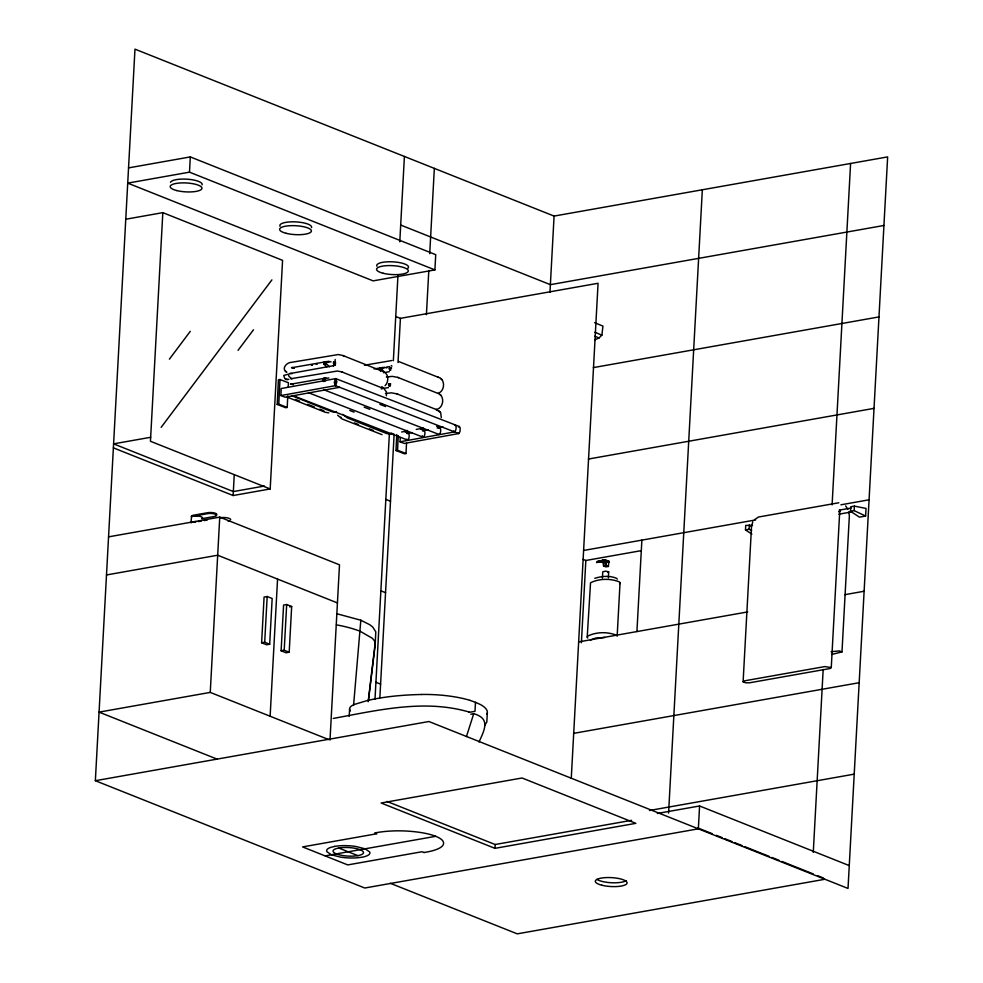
<?xml version="1.0" encoding="UTF-8"?>
<svg xmlns="http://www.w3.org/2000/svg" width="983" height="983" viewBox="0 0 983 983"><rect width="100%" height="100%" fill="white"/><g stroke="black" fill="none" stroke-linecap="round" stroke-linejoin="round"><path stroke-width="1.47" d="M287.786 395.83L287.208 407.429L285.635 407.712L277.194 404.431L278.41 379.794L279.995 379.512L288.437 382.78L288.216 387.13M287.208 407.429L278.767 404.148L279.995 379.512M280.868 395.571L281.212 388.531L335.744 378.615L336.886 381.896L335.4 385.655L280.868 395.571L285.107 397.218L339.639 387.302M458.164 433.184L458.791 433.54L335.4 385.655L335.744 378.615L459.466 426.561L460.191 428.047L460.019 431.574L458.791 433.54L404.283 443.456L400.044 441.809L400.253 437.582M406.507 443.382L406.004 453.519L404.431 453.802L395.989 450.521L396.776 434.584M406.004 453.519L397.562 450.251L398.275 435.752M407.011 433.233L407.159 430.333M95.351 780.711L134.978 49.15L554.08 216.076L887.649 156.899L848.022 888.448L428.92 721.522L95.351 780.711L364.779 888.018L698.348 828.829L699.577 805.974L657.32 813.469M162.822 212.647L150.448 441.269L270.19 488.956L282.576 260.348L162.822 212.647L125.763 219.234M190.309 156.924L435.727 254.671L434.904 269.907L189.486 172.16L190.309 156.924L128.54 167.884M191.107 522.833L191.464 516.161M328.58 739.523L210.251 692.401L219.75 517.132L108.56 536.853M270.19 488.956L233.131 495.53L234.249 474.752M261.613 642.784L264.083 597.062L267.179 596.521L272.168 598.5L269.686 644.221L266.602 644.774L261.613 642.784L264.697 642.243L269.686 644.221M264.697 642.243L267.179 596.521M270.128 716.238L277.562 579.073M281.113 650.783L283.583 605.061L286.68 604.508L291.668 606.499L289.186 652.22L286.102 652.773L281.113 650.783L284.198 650.23L289.186 652.22M284.198 650.23L286.68 604.508M335.178 359.495L334.908 364.791L333.384 365.811L333.962 365.615L289.174 373.712L288.449 374.818L289.027 376.452L291.939 378.922M330.005 740.088L339.491 564.82L219.75 517.132M325.176 855.874L435.715 836.312M349.186 716.386L349.592 708.89M353.585 705.278L360.822 620.212L336.972 613.785M386.405 395.744L386.417 391.824L384.525 389.428M368.478 700.179L375.15 645.315L375.789 631.86L372.79 627.093L369.792 624.733L360.822 620.212M389.796 386.258L389.932 383.8M390.656 370.37L390.792 367.925M375.014 699.036L389.379 433.847M393.347 360.687L397.968 275.338M399.786 241.806L404.406 156.457M379.856 697.844L394.134 434.179M398.017 362.555L400.413 318.357L395.731 316.489M426.413 314.695L428.809 270.497M429.718 253.737L434.339 168.388M441.293 417.603L440.642 412.479L436.157 409.493M469.948 700.351L475.477 702.329L474.998 711.323L469.026 712.38M487.31 712.97L486.831 721.964L484.68 725.454M494.953 848.341L381.134 803L522.047 777.995L635.866 823.336L494.953 848.341L495.162 844.52L387.032 801.452M549.964 292.283L554.08 216.076M571.27 778.303L598.069 283.276L400.413 318.357M581.383 642.784L585.843 560.482L583.054 559.376M587.797 638.09L587.22 637.119L590.537 582.772C599.188 578.471 610.541 578.274 619.462 581.948L620.04 582.919L617.152 636.259M608.649 562.62L609.042 561.318L607.875 560.851A7.581 2.126 3.1 0 0 606.904 560.507C599.065 559.966 589.616 563.222 605.663 561.453A7.987 2.236 3.1 0 1 606.388 561.637L608.649 562.62L608.44 566.429L605.884 566.884L603.562 565.962L602.628 560.31M603.095 561.367L603.157 560.224M602.37 578.102L602.788 571.799L605.639 571.16L608.686 571.823L608.354 577.93M603.353 561.612C593.13 562.915 598.131 561.305 603.574 560.101L603.611 561.268L606.228 563.603L603.66 564.058M608.44 566.429L606.13 565.508L606.572 560.408L603.574 560.101M636.923 631.565L641.874 540.122M668.575 813.125L702.341 189.768M751.872 534.101L745.483 529.898L745.728 525.401L752.278 525.327M751.676 530.451L749.132 529.247L749.365 524.75M840.023 511.037L838.794 511.86L840.465 509.796L839.654 512.573L831.262 667.592L829.836 668.563L749.525 682.804L745.605 682.78L743.111 681.797L751.54 526.175L752.818 521.789M813.273 852.347L823.176 669.46M832.097 504.869L850.59 163.473M831.643 654.469L841.989 651.913L849.361 515.817L848.796 511.922M850.492 511.258L850.737 506.761L854.374 506.122L866.023 508.432L865.605 516.05L859.437 517.144L850.492 511.258L854.141 510.607L865.605 516.05M854.141 510.607L854.374 506.122M594.801 339.774L599.016 337.955L601.879 335.154L602.948 326.11L594.555 322.645M368.183 701.715L375.187 642.968M423.968 852.544L427.74 851.868A49.125 13.787 3.1 0 0 437.595 849.029A42.564 11.943 3.1 0 0 443.1 841.399A35.056 9.842 3.1 0 0 420.859 832.54A42.564 11.943 3.1 0 0 392.254 830.967A49.125 13.787 3.1 0 0 378.602 832.294L374.793 832.908L376.796 833.756L302.58 846.916L347.761 864.917L421.977 851.745L423.98 852.494M391.443 433.011L390.005 434.056L386.491 433.478L347.208 417.836L342.797 414.347M466.446 736.55L473.745 713.67C490.075 718.475 485.246 728.686 478.967 742.005M291.89 367.421L294.224 368.047M290.993 383.886L293.327 384.5M608.686 571.823L607.85 572.389M587.22 637.119L587.65 636.124C596.3 631.811 607.654 631.614 616.562 635.288M619.609 583.914L620.04 582.919M169.395 359.151L190.284 331.332M161.151 427.347L271.898 279.897M238.046 350.353L253.491 329.784M407.294 433.638C410.427 431.353 409.284 442.448 406.753 439.229M423.046 430.849C426.671 428.477 424.312 441.048 422.334 435.739M438.799 428.06C441.49 426.29 441.269 434.277 438.811 434.449M458.459 427.089L459.135 426.499M328.887 362.297L325.422 361.732L324.095 362.457L324.464 364.73L326.798 366.819M333.581 362.162L333.372 363.194M323.69 378.467L323.124 380.335L325.262 379.954L325.717 380.802M384.046 368.084L381.171 367.703L379.622 369.08L379.757 369.854L381.908 369.473L384.685 372.422M336.456 411.484L334.085 412.233L331.603 411.619L291.681 395.67M388.629 383.874L388.776 385.864M390.362 384.758L390.423 385.754M385.053 385.741C388.211 382.817 388.838 376.464 385.815 373.307M605.614 560.949L606.204 560.654L604.496 560.212L603.464 560.826M743.111 681.797L744.536 680.826L824.848 666.572L831.262 667.592M590.353 640.044L595.796 638.028L604.852 637.475M754.502 519.712L758.507 517.021L838.818 502.768M335.744 378.615L334.257 382.375L335.4 385.655M323.886 389.858L324.574 389.735M454.551 425.037C457.021 425.197 456.321 430.652 454.551 431.893L400.044 441.809M287.515 379.745L288.891 379.229M386.368 377.079L392.205 376.366L397.759 377.386L437.865 393.36C445.102 391.455 445.692 378.762 437.914 377.153M594.801 578.311C601.743 576.075 609.988 575.387 616.783 578.422L617.25 579.196M333.753 362.014C334.822 360.884 332.758 364.558 335.522 364.976M335.596 362.862L335.424 363.759M323.726 378.443L325.582 378.16M388.887 383.788C390.14 383.075 387.425 384.992 389.182 385.791M389.944 384.832L390.202 384.758M435.973 409.518C443.628 408.609 445.348 395.731 437.865 393.36M338.705 848.01L335.965 848.685A15.261 4.288 3.1 0 0 336.419 853.92A15.261 4.288 3.1 0 0 354.458 856.046L357.861 855.64A15.261 4.288 3.1 0 0 360.134 849.717A15.261 4.288 3.1 0 0 338.705 848.01L357.861 855.64M329.526 366.819L326.159 363.489L324.034 363.919L325.09 363.685M379.696 369.51L381.834 369.08L379.696 369.461M323.088 379.266L325.238 378.848L323.1 379.229M333.311 718.438C377.828 710.267 424.349 698.913 469.124 712.036M324.587 362.014L328.617 361.314L331.087 361.928M323.432 378.701L328.924 377.976M380.335 367.986L384.353 367.298L386.835 367.912M380.065 368.22L382.24 367.814L380.102 368.195M407.761 433.429L412.172 432.618M422.493 430.751L428.379 429.669M437.214 428.072L443.112 426.991M189.486 172.16L127.716 183.121L373.135 280.868L434.904 269.907M883.938 225.476L550.369 284.665L400.683 225.046M291.484 367.753L326.761 361.609L324.083 362.494L326.233 362.076L326.159 363.489L324.009 363.87M312.422 364.828L311.353 365.025L312.496 364.84M334.515 362.113L335.498 362.014M287.7 374.314L283.718 375.494L284.812 378.553M364.423 365.246L391.848 360.528M290.685 378.762L337.402 371.009L341.986 371.979L382.092 387.953M374.093 368.957L382.51 367.581L379.819 368.465L381.982 368.047L381.908 369.473L379.77 369.878L380.581 371.144M386.614 367.04L389.735 366.573M290.587 384.218L325.864 378.062L323.186 378.946L325.348 378.529L325.262 379.954L323.124 380.335M323.456 378.676L325.606 378.295M390.669 368.011L391.578 368.047M383.481 372.729L389.293 371.697M277.194 404.431L278.767 404.148M381.171 388.875L388.432 387.585M385.471 393.544L391.32 392.831L396.874 393.839L436.968 409.813M150.657 437.288L113.598 443.861L233.34 491.561L264.476 486.032M593.339 367.605L878.986 316.919M390.005 434.056L392.917 433.54M401.666 431.992L407.503 430.959M416.251 429.399L423.55 428.109M395.989 450.521L397.562 450.251M201.834 518.692L214.638 516.419A5.554 1.561 3.1 0 0 215.461 514.269A5.554 1.561 3.1 0 0 207.659 513.642L193.442 516.161A5.554 1.561 3.1 0 1 200.2 516.456A5.554 1.561 3.1 0 1 202.105 518.373M198.455 521.604L201.38 521.088M204.304 520.56L207.229 520.044M588.387 459.049L874.022 408.363M106.496 574.957L217.685 555.223L337.427 602.923M584.062 550.382L755.644 519.933M840.907 504.807L869.07 499.806M289.604 606.867L291.668 606.499M749.525 526.052L752.523 525.524M839.249 510.14L851.204 508.014M745.483 529.898L749.132 529.247M838.818 514.195L852.273 511.811M585.843 560.482L640.695 550.75M602.53 561.465L605.061 561.342L604.496 560.212L604.631 561.416M596.595 562.632L597.209 562.559M605.688 561.809L606.511 561.674M605.54 561.428L609.042 561.318M603.562 565.962L606.13 565.508M336.432 624.856A67.901 19.058 3.1 0 1 360.22 631.307L360.257 631.258M210.251 692.401L99.062 712.122L217.39 759.245M579.11 641.825L747.694 611.918M844.852 594.678L864.118 591.25M470.746 714.211L473.745 713.67M831.114 651.692L839.494 650.918L841.989 651.913M573.531 733.379L859.167 682.706M649.444 810.484L854.215 774.149M495.162 844.52L631.577 820.326M824.602 879.318L517.255 933.85L390.374 883.312M316.121 364.275L317.374 364.091M289.985 373.454L292.234 373.614M328.764 412.872L325.348 412.307L287.245 397.132M390.718 383.935L389.403 383.972L390.3 384.009M382.055 434.67L342.133 418.991L337.636 415.182M454.551 431.893L453.667 431.033M382.977 371.5L342.883 355.527L338.299 354.544L291.582 362.309C286.581 362.285 280.855 368.932 286.803 372.311L285.414 371.156M294.224 368.134L292.025 367.703M293.327 384.586L291.091 384.132M379.905 404.345L385.569 406.544M436.649 426.364L439.487 427.458M324.23 389.907L439.143 434.498M364.14 407.134L369.817 409.333M420.896 429.153L423.722 430.259M308.465 392.709L423.378 437.3M349.801 410.476L354.064 412.135M405.131 431.942L407.97 433.048M292.713 395.498L407.626 440.089M398.619 361.498L438.725 377.472M342.883 355.527L343.694 355.846M397.759 377.386L398.57 377.705M341.986 371.979L342.797 372.311M396.874 393.839L397.685 394.171M295.527 399.454L299.582 401.076M307.704 404.308L314.474 406.999M319.88 409.149L323.935 410.771M354.47 422.936L358.525 424.545M369.35 428.858L373.417 430.48M608.969 562.571L607.813 562.104A7.581 2.126 3.1 0 0 606.83 561.76M385.827 499.376L390.509 501.244M113.377 447.843L233.131 495.53M380.876 590.82L385.557 592.688M699.577 805.974L849.263 865.593M375.924 682.263L380.605 684.131M697.807 827.944L712.061 833.621M716.337 835.329L722.038 837.602M724.889 838.732L732.016 841.571M734.866 842.714L742.005 845.552M744.856 846.682L769.087 856.34M771.938 857.471L779.064 860.309M781.915 861.452L813.273 873.936M817.549 875.644L823.25 877.917M594.887 332.266L601.879 335.154M594.752 336.186L599.016 337.955M360.22 631.307L372.188 638.2A67.95 19.07 3.1 0 1 375.15 645.315M475.477 702.329L480.22 704.442A53.266 14.954 3.1 0 1 486.941 714.162M391.246 365.529L391.947 366.18M383.825 388.297L381.871 386.651M335.117 365.049L333.655 363.735M383.517 405.131L381.355 403.546M286.68 378.873L287.405 379.34M286.336 379.733L285.291 378.959M340.671 417.197L341.396 417.652M441.969 379.622L440.581 378.467M441.109 395.498L439.72 394.355M440.212 411.963L438.823 410.808M390.042 369.915L389.44 368.613L390.411 367.753L389.17 368.281L389.637 369.989M323.948 381.625L323.149 380.384M845.663 505.901L847.862 509.44M626.232 880.621A15.9 4.46 3.1 0 1 611.819 882.759A15.9 4.46 3.1 0 1 596.902 879.355M170.501 182.347A15.9 4.46 3.1 0 1 187.974 179.25A15.9 4.46 3.1 0 1 202.093 184.865M376.944 266.209A15.9 4.46 3.1 0 1 394.306 261.933A15.9 4.46 3.1 0 1 407.454 268.642M280.044 226.262A15.9 4.46 3.1 0 1 295.342 221.863A15.9 4.46 3.1 0 1 311.525 227.614M215.682 515.215A5.554 1.561 3.1 0 0 215.019 513.138A5.554 1.561 3.1 0 0 207.72 512.696L193.504 515.215A5.554 1.561 3.1 0 0 191.918 516.984M220.401 517.709A6.316 1.769 3.1 0 1 227.38 517.881A6.316 1.769 3.1 0 1 230.636 519.786M227.921 520.892A6.316 1.769 3.1 0 1 229.125 521.273M191.452 522.452A5.554 1.561 3.1 0 1 195.764 521.678M194.597 521.887A5.001 1.401 3.1 0 1 195.85 521.838M421.523 694.477A53.266 14.954 3.1 0 1 469.911 700.338M350.403 710.967A31.296 8.786 3.1 0 1 354.888 704.295L366.462 700.781A112.689 31.628 3.1 0 1 421.56 694.49M605.356 566.171L606.671 566.183L605.356 566.171M334.675 846.4L330.779 847.358A21.675 6.082 3.1 0 0 326.897 851.696L331.443 854.805L340.499 857.115A21.675 6.082 3.1 0 0 357.062 857.827L361.879 857.237A21.675 6.082 3.1 0 0 369.669 851.942L365.123 848.833L356.067 846.523A21.675 6.082 3.1 0 0 334.675 846.4M326.381 363.919L324.267 364.349L326.381 363.919M325.496 380.384L323.37 380.814L325.496 380.384M382.129 369.903L380.016 370.333L382.129 369.903M326.024 362.715L323.886 363.145L326.024 362.715M326.098 363.108L323.96 363.538L326.098 363.108M325.14 379.18L323.002 379.598L325.14 379.18M325.201 379.561L323.063 379.991L325.201 379.561M381.773 368.699L379.635 369.116L381.773 368.699M326.135 362.395L323.972 362.813L326.135 362.395M381.871 368.367L379.721 368.785L381.871 368.367M326.503 361.842L324.316 362.248L326.503 361.842M601.866 885.228A15.9 4.46 3.1 0 0 627.007 883.336A15.9 4.46 3.1 0 0 604.766 877.672A15.9 4.46 3.1 0 0 601.866 885.228M176.743 190.567A15.9 4.46 3.1 0 0 201.884 188.675A15.9 4.46 3.1 0 0 179.643 183.01A15.9 4.46 3.1 0 0 176.743 190.567M383.075 273.249A15.9 4.46 3.1 0 0 408.215 271.369A15.9 4.46 3.1 0 0 385.987 265.705A15.9 4.46 3.1 0 0 383.075 273.249M286.176 233.315A15.9 4.46 3.1 0 0 311.316 231.423A15.9 4.46 3.1 0 0 289.088 225.758A15.9 4.46 3.1 0 0 286.176 233.315"/></g></svg>
